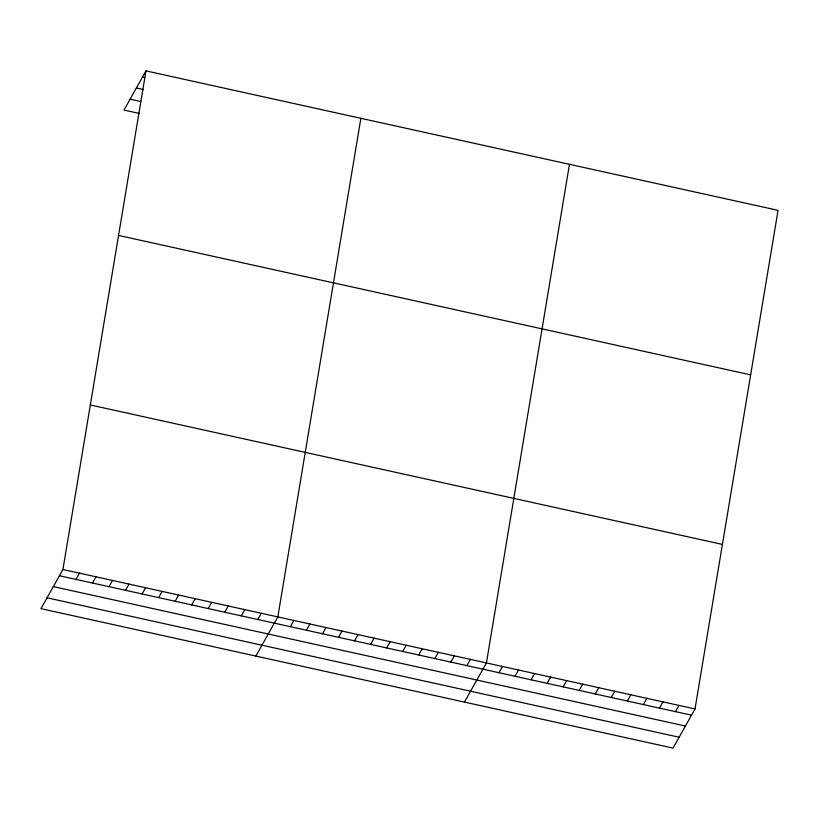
<?xml version="1.0" encoding="UTF-8"?>
<svg xmlns="http://www.w3.org/2000/svg" width="819" height="819" viewBox="0 0 819 819"><rect width="100%" height="100%" fill="white"/><g stroke="black" fill="none" stroke-linecap="round" stroke-linejoin="round"><path stroke-width="1.23" d="M62.92 569.512L145.966 70.895L778.05 210.34L695.014 708.947L673.034 748.105L40.95 608.66L62.92 569.512L695.014 708.947M360.872 118.305L277.836 616.922L255.856 656.07M569.461 164.322L486.425 662.94L464.445 702.088M145.966 70.895L123.986 110.053L139.343 113.442M75.962 579.391L79.453 573.157M92.486 583.036L95.987 576.801M109.019 586.68L112.52 580.456M125.553 590.325L129.044 584.101M142.086 593.97L145.577 587.745M158.62 597.624L162.111 591.39M175.143 601.269L178.644 595.034M191.677 604.913L195.178 598.689M208.21 608.558L211.701 602.334M224.744 612.213L228.235 605.978M241.277 615.857L244.768 609.623M257.801 619.502L261.302 613.277M290.387 626.689L293.878 620.464M306.429 630.231L309.92 623.996M322.471 633.763L325.972 627.538M338.513 637.305L342.014 631.08M354.566 640.847L358.057 634.623M370.608 644.389L374.099 638.155M386.65 647.921L390.151 641.697M402.702 651.463L406.193 645.239M418.744 655.005L422.235 648.781M434.787 658.548L438.288 652.313M450.839 662.08L454.33 655.855M466.881 665.622L470.372 659.397M498.976 672.706L502.467 666.471M515.018 676.238L518.509 670.014M531.06 679.78L534.561 673.556M547.102 683.322L550.603 677.098M563.155 686.865L566.646 680.63M579.197 690.397L582.698 684.172M595.239 693.939L598.74 687.714M611.291 697.481L614.782 691.256M627.334 701.023L630.825 694.788M643.376 704.555L646.877 698.331M659.428 708.097L662.919 701.873M675.47 711.639L678.961 705.415M142.465 77.129L144.83 77.651M136.374 87.991L143.458 89.558M130.088 99.181L140.714 101.525M118.56 235.442L750.644 374.877M90.325 404.965L722.409 544.41M59.429 575.737L691.512 715.182M53.327 586.609L685.421 726.043M47.052 597.798L679.135 737.233"/></g></svg>
